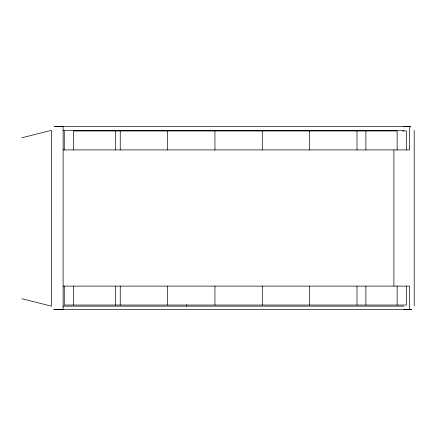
<?xml version="1.0" encoding="UTF-8"?>
<svg xmlns="http://www.w3.org/2000/svg" width="436" height="436" viewBox="0 0 436 436"><rect width="100%" height="100%" fill="white"/><g stroke="black" fill="none" stroke-linecap="round" stroke-linejoin="round"><path stroke-width="0.65" d="M115.704 305.037L115.704 286.098M120.238 305.037L120.238 286.098M167.593 305.037L167.593 286.098M214.943 305.037L214.943 286.098M262.298 305.037L262.298 286.098M309.647 305.037L309.647 286.098M397.136 305.037L397.136 286.098M406.417 286.098L406.417 305.037L64.25 305.037L64.25 286.098M21.8 137.787L51.404 130.369L51.404 306.143L21.8 298.731M403.66 126.511L410.957 126.505L54.337 126.505L63.122 126.511L63.116 309.495L53.786 309.484L411.568 309.484L403.66 309.484M62.964 130.369L403.981 130.369M402.75 130.974L406.417 130.974L406.417 149.913M63.116 149.913L409.568 149.913L409.568 126.516M63.116 286.098L409.568 286.098L409.568 309.495M62.964 306.143L403.981 306.143M414.2 130.369L414.2 306.143M397.136 149.913L397.136 130.974L73.531 130.974L73.531 149.913M393.899 149.913L393.899 286.098M365.897 130.974L365.897 149.913M365.897 286.098L365.897 305.037M356.997 130.974L356.997 149.913M356.997 286.098L356.997 305.037M309.647 130.974L309.647 149.913M262.298 130.974L262.298 149.913M214.943 130.974L214.943 149.913M186.717 304.786L186.717 306.143M167.593 130.974L167.593 149.913M120.238 130.974L120.238 149.913M115.704 130.974L115.704 149.913M73.531 286.098L73.531 305.037M64.25 130.974L64.25 149.913"/></g></svg>
